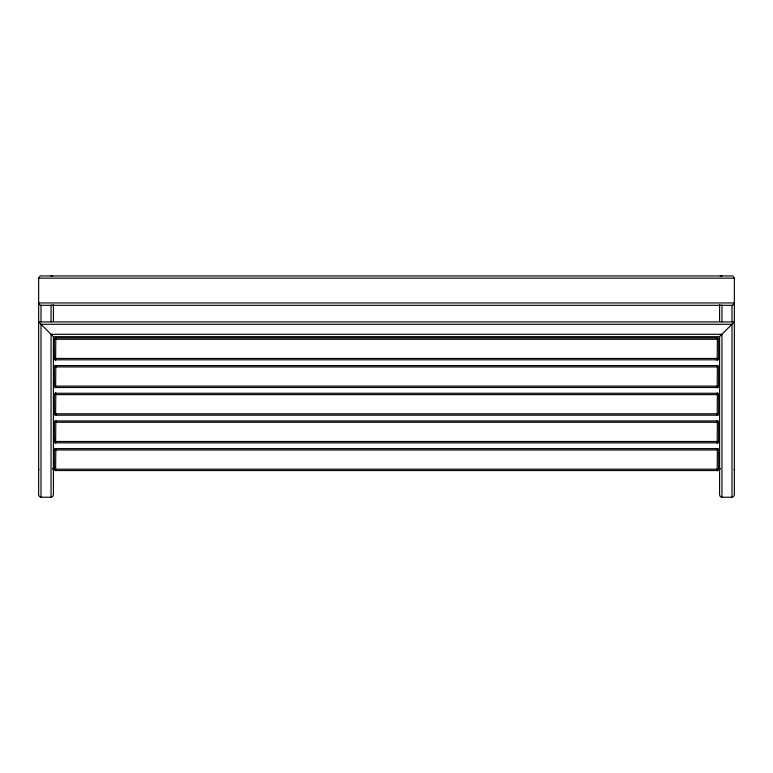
<?xml version="1.0" encoding="UTF-8"?>
<svg xmlns="http://www.w3.org/2000/svg" width="773" height="773" viewBox="0 0 773 773"><rect width="100%" height="100%" fill="white"/><g stroke="black" fill="none" stroke-linecap="round" stroke-linejoin="round"><path stroke-width="1.16" d="M53.414 336.593L53.414 494.855L52.719 496.527L51.047 497.223L41.008 497.223L39.346 496.527L38.65 494.855L38.65 278.145L40.138 275.942L732.862 275.942L734.35 278.145L734.35 494.855L733.654 496.527L731.992 497.223L721.953 497.223L720.281 496.527L719.586 494.855L719.586 336.593L734.35 321.916L38.65 321.916L53.414 336.68L719.586 336.68M38.65 470.061L38.814 469.192M719.586 470.061L720.281 468.39M720.281 276.473L721.953 275.777M55.414 337.898L717.586 337.898M55.414 365.571L717.586 365.571M55.414 393.254L717.586 393.254M55.414 420.937L717.586 420.937M55.414 448.62L717.586 448.62M55.414 359.812L717.586 359.812M55.414 387.495L717.586 387.495M55.414 415.178L717.586 415.178M55.414 442.852L717.586 442.852M55.414 470.535L717.586 470.535M55.289 337.898L55.811 337.782L55.598 359.812M55.289 365.571L55.811 365.465L55.598 387.495M55.289 393.254L55.811 393.148L55.598 415.178M55.289 420.937L55.811 420.821L55.598 442.852M55.289 448.62L55.811 448.504L55.598 470.535M717.402 337.898L717.189 359.928L717.711 359.812M717.402 365.571L717.189 387.611L717.711 387.495M717.402 393.254L717.189 415.285L717.711 415.178M717.402 420.937L717.189 442.968L717.711 442.852M717.402 448.62L717.189 470.651L717.711 470.535M51.917 305.142L51.047 305.306L51.047 321.781M731.992 305.306L733.654 304.61L734.35 302.939L38.65 302.939L39.346 304.61L41.008 305.306L731.992 305.306L731.992 321.781M38.65 278.145L734.35 278.145M55.811 359.928A1.478 1.478 0 0 1 54.332 358.45L54.332 339.26L718.668 339.26L718.668 358.45A1.478 1.478 0 0 1 717.189 359.928M54.332 358.45L718.668 358.45M55.811 387.611A1.478 1.478 0 0 1 54.332 386.133L54.332 366.943L718.668 366.943L718.668 386.133A1.478 1.478 0 0 1 717.189 387.611M54.332 386.133L718.668 386.133M55.811 415.285A1.478 1.478 0 0 1 54.332 413.816L54.332 394.616L718.668 394.616L718.668 413.816A1.478 1.478 0 0 1 717.189 415.285M54.332 413.816L718.668 413.816M55.811 442.968A1.478 1.478 0 0 1 54.332 441.489L54.332 422.3L718.668 422.3L718.668 441.489A1.478 1.478 0 0 1 717.189 442.968M54.332 441.489L718.668 441.489M55.811 470.651A1.478 1.478 0 0 1 54.332 469.172L54.332 449.983L718.668 449.983L718.668 469.172A1.478 1.478 0 0 1 717.189 470.651M54.332 469.172L718.668 469.172M721.083 305.142L721.953 305.306L721.953 321.781M51.047 275.777L52.719 276.473M52.719 468.39L53.414 470.061M734.186 469.192L734.35 470.061M731.992 497.223L731.992 324.274L41.008 324.274L41.008 497.223M721.953 497.223L721.953 334.313L51.047 334.313L51.047 497.223M719.586 304.63L719.586 321.51M53.414 304.63L53.414 321.51M41.008 305.306L41.008 321.781M717.189 337.782A1.478 1.478 0 0 1 718.668 339.26M54.332 339.26A1.478 1.478 0 0 1 55.811 337.782M54.332 449.983A1.478 1.478 0 0 1 55.811 448.504M717.189 448.504A1.478 1.478 0 0 1 718.668 449.983M717.189 420.821A1.478 1.478 0 0 1 718.668 422.3M54.332 422.3A1.478 1.478 0 0 1 55.811 420.821M717.189 393.148A1.478 1.478 0 0 1 718.668 394.616M54.332 394.616A1.478 1.478 0 0 1 55.811 393.148M717.189 365.465A1.478 1.478 0 0 1 718.668 366.943M54.332 366.943A1.478 1.478 0 0 1 55.811 365.465"/></g></svg>
